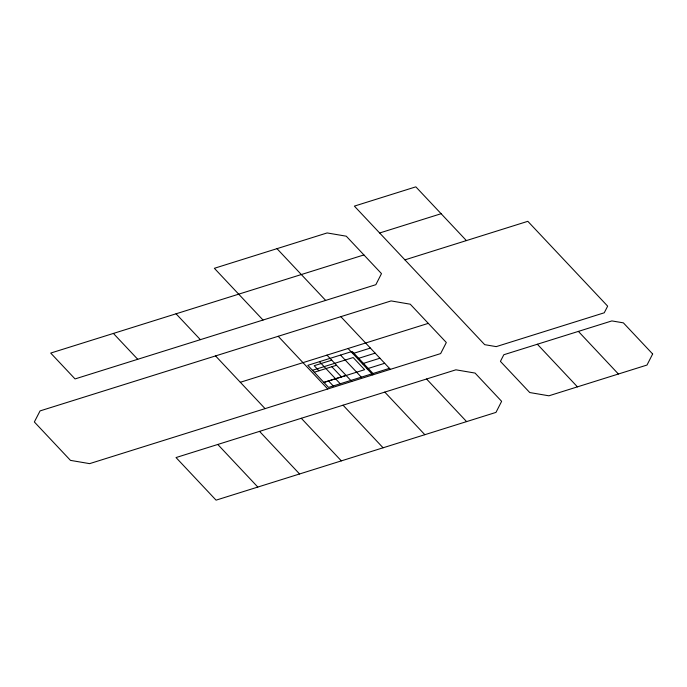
<?xml version="1.0" encoding="UTF-8"?>
<svg xmlns="http://www.w3.org/2000/svg" width="687" height="687" viewBox="0 0 687 687"><rect width="100%" height="100%" fill="white"/><g stroke="black" fill="none" stroke-linecap="round" stroke-linejoin="round"><path stroke-width="1.03" d="M379.662 232.987L441.123 213.717L466.404 240.587M363.921 254.929L50.709 353.075L75.046 378.932L375.841 284.693L381.5 273.632L346.282 236.199L327.124 232.936L214.361 268.299L263.035 320.039M404.935 259.866L527.822 221.317L607.66 306.144L604.242 312.791L496.229 346.626L484.696 344.668L354.372 206.117L415.833 186.847L441.123 213.717M240.321 382.281L428.293 323.362L446.327 342.512L440.642 353.59L89.628 463.639L70.469 460.376L34.35 421.973L40.061 410.903L391.101 300.915L410.259 304.204L428.293 323.362M331.752 360.194L314.191 365.699L318.957 370.765M352.826 353.582L370.387 348.077M312.456 370.302L353.178 357.532L364.625 369.692L323.903 382.461M314.285 372.234L336.518 365.261M357.592 358.648L375.154 353.144M362.358 363.724L379.92 358.219M323.817 382.367L346.059 375.394M367.133 368.79L384.694 363.286M389.46 368.352L328.566 387.416L307.802 365.338L352.208 351.418L372.981 373.496M217.788 444.463L176.027 457.559L216.061 500.153L495.971 412.398L501.63 401.337L475.061 373.075L455.902 369.812L217.788 444.463L257.805 487.049M578.385 331.4L618.394 374.011M537.363 344.239L577.441 386.858M426.567 379.009L466.602 421.603M276.99 248.66L325.655 300.417M340.829 316.655L390.396 369.348M348.051 348.515L372.835 374.853M384.797 392.097L424.841 434.699M340.537 355.076L361.31 377.154M326.986 355.119L351.761 381.457M331.838 366.729L341.379 376.862M319.464 361.68L340.237 383.758M328.498 380.907L333.264 385.974M278.201 336.287L327.751 388.988M343.053 405.193L383.08 447.787M301.292 418.28L341.336 460.874M176.052 313.796L200.381 339.661M215.555 355.918L265.088 408.645M259.54 431.376L299.575 473.97M113.389 333.427L137.726 359.284M652.65 353.977L646.999 365.046L548.904 395.806L529.746 392.543L500.411 361.379L503.829 354.732L611.868 320.915L623.375 322.856L652.65 353.977"/></g></svg>
